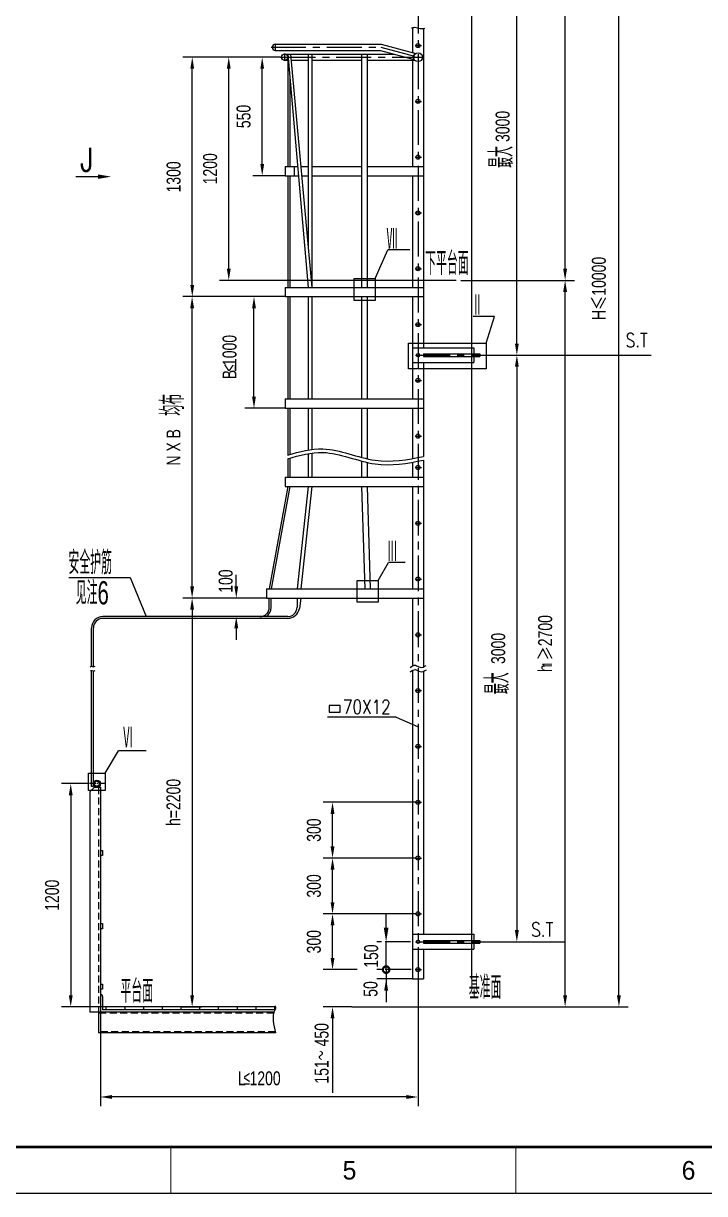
# Model space of a CAD drawing. Extents: x 148 to 221443, y -36682 to 6758.
# Drawn here: x 54481 to 57411, y -12115 to -7081 of the extents above; entities that cross this region are included whole.
import ezdxf
from ezdxf.enums import TextEntityAlignment as Align

# ---------------------------------------------------------------- set-up
doc = ezdxf.new("R2010")
doc.units = 0
doc.header["$LTSCALE"] = 10
doc.header["$MEASUREMENT"] = 0
doc.linetypes.add('CENTERX2', pattern=[4, 2.5, -0.5, 0.5, -0.5])
doc.linetypes.add('HIDDENX2', pattern=[0.75, 0.5, -0.25])
for name, color, linetype in [('2', 4, 'Continuous'), ('CENTER', 1, 'CENTERX2'), ('DIM', 4, 'Continuous'), ('HIDDEN', 7, 'HIDDENX2'), ('RED', 7, 'Continuous'), ('WHITE', 7, 'Continuous'), ('图框', 7, 'Continuous')]:
    doc.layers.add(name, color=color, linetype=linetype)
doc.layers.add('2（细实线）', color=3, linetype='Continuous', lineweight=20)
doc.layers.add('图框层', color=7, linetype='Continuous', lineweight=15)
doc.styles.add('HZ', font='ROMS.SHX', dxfattribs={"width": 0.75, "bigfont": 'GBCBIG.SHX'})
doc.styles.get("Standard").update_dxf_attribs({"font": 'wison_e.shx', "width": 0.75, "bigfont": 'wison_c.shx'})
doc.styles.add('XW', font='ROMANS.shx', dxfattribs={"width": 0.85})
doc.dimstyles.new('DIM1', dxfattribs={"dimscale": 20, "dimtxt": 3, "dimasz": 2.5, "dimexe": 2, "dimexo": 0, "dimgap": 1, "dimtad": 0, "dimdec": 0, "dimzin": 0, "dimdsep": 46, "dimtxsty": 'Standard', "dimcen": 2, "dimclrd": 3, "dimclre": 3, "dimclrt": 3, "dimadec": 0, "dimazin": 0, "dimtfac": 0.666667, "dimtdec": 0, "dimtofl": 0, "dimtmove": 2, "dimatfit": 1, "dimfxl": 2, "dimtvp": 1.333333, "dimtolj": 1, "dimtzin": 0, "dimarcsym": 0})

# ---------------------------------------------------------------- blocks, each defined once
blk = doc.blocks.new('*D216')
at = {"layer": 'Defpoints', "color": 0}
for p in [(56453, -8508.2), (56453, -11031.2), (56603.8, -11031.2)]:
    blk.add_point(p, dxfattribs=at)
at = {"layer": 'DIM', "color": 3, "lineweight": -2}
for p, q in [((56453, -8508.2), (56643.8, -8508.2)), ((56603.8, -8558.2), (56603.8, -10981.2)), ((56453, -11031.2), (56643.8, -11031.2))]:
    blk.add_line(p, q, dxfattribs=at)
at = {"layer": 'DIM', "color": 3}
for points in [[(56612.1, -8558.2), (56595.5, -8558.2), (56603.8, -8508.2)], [(56595.5, -10981.2), (56612.1, -10981.2), (56603.8, -11031.2)]]:
    blk.add_solid(points, dxfattribs=at)
at = {"layer": 'DIM', "color": 3, "insert": (56523.8, -9769.7), "char_height": 60, "attachment_point": 5, "rotation": 90}
blk.add_mtext('\\A1;3000', dxfattribs=at)
blk = doc.blocks.new('_DotSmall')
at = {"layer": 'WHITE', "color": 0, "const_width": 0.5}
blk.add_lwpolyline([(-0.0625, 0, 1), (0.0625, 0, 1)], format="xyb", close=True, dxfattribs=at)
blk = doc.blocks.new('*D217')
at = {"layer": 'Defpoints', "color": 0}
for p in [(56149.7, -11151.2), (55811, -11311.2), (55894.2, -11311.2)]:
    blk.add_point(p, dxfattribs=at)
at = {"layer": 'DIM', "color": 3, "lineweight": -2}
for p, q in [((55811, -11101.2), (55811, -11051.2)), ((56149.7, -11151.2), (55771, -11151.2)), ((55894.2, -11311.2), (55771, -11311.2)), ((55811, -11361.2), (55811, -11411.2))]:
    blk.add_line(p, q, dxfattribs=at)
at = {"layer": 'DIM', "color": 3}
for points in [[(55802.6, -11101.2), (55819.3, -11101.2), (55811, -11151.2)], [(55819.3, -11361.2), (55802.6, -11361.2), (55811, -11311.2)]]:
    blk.add_solid(points, dxfattribs=at)
at = {"layer": 'DIM', "color": 3, "insert": (55764.4, -11511.2), "char_height": 60, "attachment_point": 5, "rotation": 90}
blk.add_mtext('\\A1;151～ 450', dxfattribs=at)
blk = doc.blocks.new('*D218')
at = {"layer": 'Defpoints', "color": 0}
for p in [(55811, -10671.2), (56165.7, -10671.2), (56165.7, -10911.2)]:
    blk.add_point(p, dxfattribs=at)
at = {"layer": 'DIM', "color": 3, "lineweight": -2}
for p, q in [((56165.7, -10671.2), (55771, -10671.2)), ((55811, -10861.2), (55811, -10721.2)), ((56165.7, -10911.2), (55771, -10911.2))]:
    blk.add_line(p, q, dxfattribs=at)
at = {"layer": 'DIM', "color": 3}
for points in [[(55819.3, -10721.2), (55802.6, -10721.2), (55811, -10671.2)], [(55802.6, -10861.2), (55819.3, -10861.2), (55811, -10911.2)]]:
    blk.add_solid(points, dxfattribs=at)
at = {"layer": 'DIM', "color": 3, "insert": (55731, -10791.2), "char_height": 60, "attachment_point": 5, "rotation": 90}
blk.add_mtext('\\A1;300', dxfattribs=at)
blk = doc.blocks.new('*D219')
at = {"color": 3, "lineweight": -2}
for p, q in [((56165.7, -10911.2), (55771, -10911.2)), ((55811, -11101.2), (55811, -10961.2)), ((56149.7, -11151.2), (55771, -11151.2))]:
    blk.add_line(p, q, dxfattribs=at)
at = {"color": 3}
for points in [[(55819.3, -10961.2), (55802.6, -10961.2), (55811, -10911.2)], [(55802.6, -11101.2), (55819.3, -11101.2), (55811, -11151.2)]]:
    blk.add_solid(points, dxfattribs=at)
at = {"layer": 'Defpoints', "color": 0}
for p in [(55811, -10911.2), (56165.7, -10911.2), (56149.7, -11151.2)]:
    blk.add_point(p, dxfattribs=at)
at = {"color": 3, "insert": (55731, -11031.2), "char_height": 60, "attachment_point": 5, "rotation": 90}
blk.add_mtext('\\A1;300', dxfattribs=at)
blk = doc.blocks.new('*D220')
at = {"layer": 'Defpoints', "color": 0}
for p in [(55811, -10431.2), (56165.7, -10431.2), (56165.7, -10671.2)]:
    blk.add_point(p, dxfattribs=at)
at = {"layer": 'DIM', "color": 3, "lineweight": -2}
for p, q in [((56165.7, -10431.2), (55771, -10431.2)), ((55811, -10621.2), (55811, -10481.2)), ((56165.7, -10671.2), (55771, -10671.2))]:
    blk.add_line(p, q, dxfattribs=at)
at = {"layer": 'DIM', "color": 3}
for points in [[(55819.3, -10481.2), (55802.6, -10481.2), (55811, -10431.2)], [(55802.6, -10621.2), (55819.3, -10621.2), (55811, -10671.2)]]:
    blk.add_solid(points, dxfattribs=at)
at = {"layer": 'DIM', "color": 3, "insert": (55731, -10551.2), "char_height": 60, "attachment_point": 5, "rotation": 90}
blk.add_mtext('\\A1;300', dxfattribs=at)
blk = doc.blocks.new('*D225')
at = {"layer": 'Defpoints', "color": 0}
for p in [(55508.5, -7226.5), (55587.2, -7226.5), (55606.8, -7736.5)]:
    blk.add_point(p, dxfattribs=at)
at = {"layer": 'DIM', "color": 3, "lineweight": -2}
for p, q in [((55587.2, -7226.5), (55468.5, -7226.5)), ((55508.5, -7686.5), (55508.5, -7276.5)), ((55606.8, -7736.5), (55468.5, -7736.5))]:
    blk.add_line(p, q, dxfattribs=at)
at = {"layer": 'DIM', "color": 3}
for points in [[(55516.8, -7276.5), (55500.2, -7276.5), (55508.5, -7226.5)], [(55500.2, -7686.5), (55516.8, -7686.5), (55508.5, -7736.5)]]:
    blk.add_solid(points, dxfattribs=at)
at = {"layer": 'DIM', "color": 3, "insert": (55428.5, -7481.5), "char_height": 60, "attachment_point": 5, "rotation": 90}
blk.add_mtext('\\A1;550', dxfattribs=at)
blk = doc.blocks.new('*D226')
at = {"layer": 'Defpoints', "color": 0}
for p in [(55364.6, -7226.5), (55587.2, -7226.5), (56343.4, -8186.5)]:
    blk.add_point(p, dxfattribs=at)
at = {"layer": 'DIM', "color": 3, "lineweight": -2}
for p, q in [((55587.2, -7226.5), (55324.6, -7226.5)), ((55364.6, -8136.5), (55364.6, -7276.5)), ((56343.4, -8186.5), (55324.6, -8186.5))]:
    blk.add_line(p, q, dxfattribs=at)
at = {"layer": 'DIM', "color": 3}
for points in [[(55372.9, -7276.5), (55356.3, -7276.5), (55364.6, -7226.5)], [(55356.3, -8136.5), (55372.9, -8136.5), (55364.6, -8186.5)]]:
    blk.add_solid(points, dxfattribs=at)
at = {"layer": 'DIM', "color": 3, "insert": (55284.6, -7706.5), "char_height": 60, "attachment_point": 5, "rotation": 90}
blk.add_mtext('\\A1;1200', dxfattribs=at)
blk = doc.blocks.new('*D227')
at = {"layer": 'Defpoints', "color": 0}
for p in [(55207.6, -7226.5), (55587.2, -7226.5), (55606.8, -8256.5)]:
    blk.add_point(p, dxfattribs=at)
at = {"layer": 'DIM', "color": 3, "lineweight": -2}
for p, q in [((55587.2, -7226.5), (55167.6, -7226.5)), ((55207.6, -8206.5), (55207.6, -7276.5)), ((55606.8, -8256.5), (55167.6, -8256.5))]:
    blk.add_line(p, q, dxfattribs=at)
at = {"layer": 'DIM', "color": 3}
for points in [[(55216, -7276.5), (55199.3, -7276.5), (55207.6, -7226.5)], [(55199.3, -8206.5), (55216, -8206.5), (55207.6, -8256.5)]]:
    blk.add_solid(points, dxfattribs=at)
at = {"layer": 'DIM', "color": 3, "insert": (55127.6, -7741.5), "char_height": 60, "attachment_point": 5, "rotation": 90}
blk.add_mtext('\\A1;1300', dxfattribs=at)
blk = doc.blocks.new('*D228')
at = {"layer": 'Defpoints', "color": 0}
for p in [(56604.2, -5545.6), (57042.7, -5545.6), (56578.5, -11311.2)]:
    blk.add_point(p, dxfattribs=at)
at = {"layer": 'DIM', "color": 3, "lineweight": -2}
for p, q in [((56604.2, -5545.6), (57082.7, -5545.6)), ((57042.7, -11261.2), (57042.7, -5595.6)), ((56578.5, -11311.2), (57082.7, -11311.2))]:
    blk.add_line(p, q, dxfattribs=at)
at = {"layer": 'DIM', "color": 3}
for points in [[(57051, -5595.6), (57034.3, -5595.6), (57042.7, -5545.6)], [(57034.3, -11261.2), (57051, -11261.2), (57042.7, -11311.2)]]:
    blk.add_solid(points, dxfattribs=at)
at = {"layer": 'DIM', "color": 3, "insert": (56957.3, -8221.2), "char_height": 60, "attachment_point": 5, "rotation": 90}
blk.add_mtext('\\A1;H{\\fSimSun|b0|i0|c134|p54;≤}10000', dxfattribs=at)
blk = doc.blocks.new('*D229')
at = {"layer": 'Defpoints', "color": 0}
for p in [(56453, -6539.6), (56603.8, -6539.6), (56453, -8508.2)]:
    blk.add_point(p, dxfattribs=at)
at = {"layer": 'DIM', "color": 3, "lineweight": -2}
for p, q in [((56453, -6539.6), (56643.8, -6539.6)), ((56603.8, -8458.2), (56603.8, -6589.6)), ((56453, -8508.2), (56643.8, -8508.2))]:
    blk.add_line(p, q, dxfattribs=at)
at = {"layer": 'DIM', "color": 3}
for points in [[(56612.1, -6589.6), (56595.5, -6589.6), (56603.8, -6539.6)], [(56595.5, -8458.2), (56612.1, -8458.2), (56603.8, -8508.2)]]:
    blk.add_solid(points, dxfattribs=at)
at = {"layer": 'DIM', "color": 3, "insert": (56542.9, -7524.3), "char_height": 60, "attachment_point": 5, "rotation": 90}
blk.add_mtext('\\A1;3000', dxfattribs=at)
blk = doc.blocks.new('*D234')
at = {"layer": 'Defpoints', "color": 0}
for p in [(56674.9, -5545.6), (56811.4, -5545.6), (56674.9, -8186.5)]:
    blk.add_point(p, dxfattribs=at)
at = {"layer": 'DIM', "color": 3, "linetype": 'Continuous', "lineweight": -2}
for p, q in [((56674.9, -5545.6), (56851.4, -5545.6)), ((56811.4, -8136.5), (56811.4, -5595.6)), ((56674.9, -8186.5), (56851.4, -8186.5))]:
    blk.add_line(p, q, dxfattribs=at)
at = {"layer": 'DIM', "color": 3}
for points in [[(56819.7, -5595.6), (56803, -5595.6), (56811.4, -5545.6)], [(56803, -8136.5), (56819.7, -8136.5), (56811.4, -8186.5)]]:
    blk.add_solid(points, dxfattribs=at)
at = {"layer": 'DIM', "color": 3, "insert": (56726.5, -6866.1), "char_height": 60, "attachment_point": 5, "rotation": 90}
blk.add_mtext('\\A1;H {\\fSimSun|b0|i0|c134|p54;≥}2200', dxfattribs=at)
blk = doc.blocks.new('*D235')
at = {"layer": 'Defpoints', "color": 0}
for p in [(56178.8, -11134.8), (54812.7, -11324.7), (54812.7, -11699)]:
    blk.add_point(p, dxfattribs=at)
at = {"layer": 'DIM', "color": 3, "lineweight": -2}
for p, q in [((56178.8, -11134.8), (56178.8, -11739)), ((54812.7, -11324.7), (54812.7, -11739)), ((56128.8, -11699), (54862.7, -11699))]:
    blk.add_line(p, q, dxfattribs=at)
at = {"layer": 'DIM', "color": 3}
for points in [[(54862.7, -11690.6), (54862.7, -11707.3), (54812.7, -11699)], [(56128.8, -11707.3), (56128.8, -11690.6), (56178.8, -11699)]]:
    blk.add_solid(points, dxfattribs=at)
at = {"layer": 'DIM', "color": 3, "insert": (55495.8, -11619), "char_height": 60, "attachment_point": 5}
blk.add_mtext('\\A1;L 1200', dxfattribs=at)
blk = doc.blocks.new('*D236')
at = {"layer": 'Defpoints', "color": 0}
for p in [(54764.1, -10351.2), (54684.9, -11311.2), (54835.8, -11311.2)]:
    blk.add_point(p, dxfattribs=at)
at = {"layer": 'DIM', "color": 3, "lineweight": -2}
for p, q in [((54764.1, -10351.2), (54644.9, -10351.2)), ((54684.9, -10401.2), (54684.9, -11261.2)), ((54835.8, -11311.2), (54644.9, -11311.2))]:
    blk.add_line(p, q, dxfattribs=at)
at = {"layer": 'DIM', "color": 3}
for points in [[(54693.2, -10401.2), (54676.5, -10401.2), (54684.9, -10351.2)], [(54676.5, -11261.2), (54693.2, -11261.2), (54684.9, -11311.2)]]:
    blk.add_solid(points, dxfattribs=at)
at = {"layer": 'DIM', "color": 3, "insert": (54604.9, -10831.2), "char_height": 60, "attachment_point": 5, "rotation": 90}
blk.add_mtext('\\A1;1200', dxfattribs=at)
blk = doc.blocks.new('*D237')
at = {"layer": 'Defpoints', "color": 0}
for p in [(55526.8, -9552.7), (55159, -11311.2), (55207, -11311.2)]:
    blk.add_point(p, dxfattribs=at)
at = {"layer": 'WHITE', "color": 3, "linetype": 'Continuous', "lineweight": -2}
for p, q in [((55526.8, -9552.7), (55167, -9552.7)), ((55207, -9602.7), (55207, -11261.2)), ((55159, -11311.2), (55247, -11311.2))]:
    blk.add_line(p, q, dxfattribs=at)
at = {"layer": 'WHITE', "color": 3}
for points in [[(55215.4, -9602.7), (55198.7, -9602.7), (55207, -9552.7)], [(55198.7, -11261.2), (55215.4, -11261.2), (55207, -11311.2)]]:
    blk.add_solid(points, dxfattribs=at)
at = {"layer": 'WHITE', "color": 3, "insert": (55127, -10432), "char_height": 60, "attachment_point": 5, "rotation": 90}
blk.add_mtext('\\A1;h=2200', dxfattribs=at)
blk = doc.blocks.new('*D238')
at = {"layer": 'Defpoints', "color": 0}
for p in [(55473.1, -8256.5), (55606.8, -8256.5), (55606.8, -8736.5)]:
    blk.add_point(p, dxfattribs=at)
at = {"layer": 'WHITE', "color": 3, "linetype": 'Continuous', "lineweight": -2}
for p, q in [((55606.8, -8256.5), (55433.1, -8256.5)), ((55473.1, -8686.5), (55473.1, -8306.5)), ((55606.8, -8736.5), (55433.1, -8736.5))]:
    blk.add_line(p, q, dxfattribs=at)
at = {"layer": 'WHITE', "color": 3}
for points in [[(55481.4, -8306.5), (55464.8, -8306.5), (55473.1, -8256.5)], [(55464.8, -8686.5), (55481.4, -8686.5), (55473.1, -8736.5)]]:
    blk.add_solid(points, dxfattribs=at)
at = {"layer": 'WHITE', "color": 3, "insert": (55368.1, -8516.5), "char_height": 60, "attachment_point": 5, "rotation": 90}
blk.add_mtext('\\A1;B 1000', dxfattribs=at)
blk = doc.blocks.new('*D239')
at = {"layer": 'Defpoints', "color": 0}
for p in [(55207, -8256.5), (55606.8, -8256.5), (55526.8, -9552.7)]:
    blk.add_point(p, dxfattribs=at)
at = {"layer": 'WHITE', "color": 3, "linetype": 'Continuous', "lineweight": -2}
for p, q in [((55606.8, -8256.5), (55167, -8256.5)), ((55207, -9502.7), (55207, -8306.5)), ((55526.8, -9552.7), (55167, -9552.7))]:
    blk.add_line(p, q, dxfattribs=at)
at = {"layer": 'WHITE', "color": 3}
for points in [[(55215.4, -8306.5), (55198.7, -8306.5), (55207, -8256.5)], [(55198.7, -9502.7), (55215.4, -9502.7), (55207, -9552.7)]]:
    blk.add_solid(points, dxfattribs=at)
at = {"layer": 'WHITE', "color": 3, "insert": (55127, -8904.6), "char_height": 60, "attachment_point": 5, "rotation": 90}
blk.add_mtext('\\A1;N X B', dxfattribs=at)
blk = doc.blocks.new('*D242')
at = {"color": 3, "lineweight": -2}
for p, q in [((56397.8, -8186.5), (56851.4, -8186.5)), ((56811.4, -11261.2), (56811.4, -8236.5)), ((56604.2, -11311.2), (56851.4, -11311.2))]:
    blk.add_line(p, q, dxfattribs=at)
at = {"color": 3}
for points in [[(56819.7, -8236.5), (56803, -8236.5), (56811.4, -8186.5)], [(56803, -11261.2), (56819.7, -11261.2), (56811.4, -11311.2)]]:
    blk.add_solid(points, dxfattribs=at)
at = {"layer": 'Defpoints', "color": 0}
for p in [(56397.8, -8186.5), (56811.4, -8186.5), (56604.2, -11311.2)]:
    blk.add_point(p, dxfattribs=at)
at = {"color": 3, "insert": (56726.5, -9748.9), "char_height": 60, "attachment_point": 5, "rotation": 90}
blk.add_mtext('\\A1;h {\\fSimSun|b0|i0|c134|p54;≥}2700', dxfattribs=at)
blk = doc.blocks.new('*D244')
at = {"layer": 'Defpoints', "color": 0}
for p in [(55526.8, -9552.7), (55396.9, -9632.7), (55437.5, -9632.7)]:
    blk.add_point(p, dxfattribs=at)
at = {"layer": 'WHITE', "color": 3, "linetype": 'Continuous', "lineweight": -2}
for p, q in [((55396.9, -9502.7), (55396.9, -9452.7)), ((55526.8, -9552.7), (55356.9, -9552.7)), ((55437.5, -9632.7), (55356.9, -9632.7)), ((55396.9, -9682.7), (55396.9, -9732.7))]:
    blk.add_line(p, q, dxfattribs=at)
at = {"layer": 'WHITE', "color": 3}
for points in [[(55388.6, -9502.7), (55405.2, -9502.7), (55396.9, -9552.7)], [(55405.2, -9682.7), (55388.6, -9682.7), (55396.9, -9632.7)]]:
    blk.add_solid(points, dxfattribs=at)
at = {"layer": 'WHITE', "color": 3, "insert": (55351.6, -9480.1), "char_height": 60, "attachment_point": 5, "rotation": 90}
blk.add_mtext('\\A1;100', dxfattribs=at)
blk = doc.blocks.new('1.5a2')
at = {"layer": '图框层', "ltscale": 10}
for p, q in [((16981.88, 9726.58), (16125.88, 9726.58)), ((16397.88, 9726.58), (16397.88, 9716.58)), ((16472.13, 9726.58), (16472.13, 9716.58)), ((16991.88, 9716.58), (16100.88, 9716.58))]:
    blk.add_line(p, q, dxfattribs=at)
at = {"style": 'HZ'}
for s, p in [('5', (16436.33, 9721.58)), ('6', (16509.25, 9721.58))]:
    blk.add_text(s, height=4, dxfattribs=at).set_placement(p, align=Align.MIDDLE)

msp = doc.modelspace()

# ---------------------------------------------------------------- linework, layer by layer
at = {"color": 3}
for p, q in [((56408.5707, -4333.964), (56408.5707, -11191.188)), ((54802.2367, -7740.445), (54706.2362, -7740.445)), ((55993.8287, -8179.1441), (56048.3322, -8055.2851)), ((56143.5951, -8055.2851), (56048.3322, -8055.2851)), ((56363.3759, -8186.5465), (56674.9121, -8186.5465)), ((56507.2656, -8342.31), (56415.6556, -8342.31)), ((56471.1207, -8456.304), (56507.2656, -8342.31)), ((56635.7991, -8508.1648), (57182.0258, -8508.1648)), ((56006.996, -9476.872), (56051.8173, -9400.0868)), ((56122.6788, -9400.0868), (56051.8173, -9400.0868)), ((54676.7542, -9464.7372), (54940.7921, -9464.7372)), ((54940.7921, -9464.7372), (55009.8866, -9632.7166)), ((55844.2687, -10015.4137), (55796.5378, -10015.4137)), ((55796.5378, -10015.4137), (55796.5378, -10043.7378)), ((55844.2687, -10043.7378), (55844.2687, -10015.4137)), ((56085.2654, -10065.1977), (55789.1748, -10065.1977)), ((55796.5378, -10043.7378), (55844.2687, -10043.7378)), ((56085.2654, -10065.1977), (56176.3433, -10105.8619)), ((54833.6535, -10305.5374), (54889.6801, -10209.5559)), ((55008.7588, -10209.5559), (54889.6801, -10209.5559)), ((56041.5116, -10971.188), (56041.5116, -10911.188)), ((56145.6935, -11031.188), (56001.5116, -11031.188)), ((56635.7991, -11031.188), (56813.2335, -11031.188)), ((56145.6935, -11151.188), (56001.5116, -11151.188)), ((56145.6935, -11151.188), (56001.5116, -11151.188)), ((56154.8209, -11191.188), (56001.5116, -11191.188)), ((56041.5116, -11241.188), (56041.5116, -11291.188)), ((55894.1759, -11311.188), (56604.1937, -11311.188))]:
    msp.add_line(p, q, dxfattribs=at)
at = {"const_width": 12}
msp.add_lwpolyline([(66794.7995, -11914.5096), (66794.7995, -3914.5096), (49674.7995, -3914.5096), (49674.7995, -11914.5096), (66794.7995, -11914.5096)], dxfattribs=at)
at = {"color": 3}
for points in [[(55903.4713, -8179.1441), (55993.8287, -8179.1441), (55993.8287, -8272.3686), (55903.4713, -8272.3686)], [(56137.7203, -8456.304), (56471.1207, -8456.304), (56471.1207, -8567.381), (56137.7203, -8567.381)], [(55916.6386, -9476.872), (56006.996, -9476.872), (56006.996, -9570.0965), (55916.6386, -9570.0965)], [(54761.3676, -10305.5374), (54833.6535, -10305.5374), (54833.6535, -10380.117), (54761.3676, -10380.117)]]:
    msp.add_lwpolyline(points, close=True, dxfattribs=at)
for points, knots in [([(56150.0209, -7100.7385), (56155.0501, -7099.1885), (56167.5981, -7095.8677), (56186.5301, -7105.0343), (56200.886, -7102.8524), (56207.6209, -7101.4375)], [33.121208986, 33.121208986, 33.121208986, 33.121208986, 225.090956529, 512.442106778, 765.170833391, 765.170833391, 765.170833391, 765.170833391]), ([(55618.8209, -8938.1041), (55669.1089, -8922.6048), (55794.581, -8889.3989), (55986.4882, -8982.3177), (56132.784, -8958.3987), (56202.8209, -8943.3868)], [33.121208986, 33.121208986, 33.121208986, 33.121208986, 225.090956529, 512.442106778, 775.223841964, 775.223841964, 775.223841964, 775.223841964]), ([(55618.8209, -8953.8377), (55669.1089, -8938.3383), (55794.581, -8905.1325), (55986.4882, -8998.0513), (56132.784, -8974.1323), (56202.8209, -8959.1203)], [33.121208986, 33.121208986, 33.121208986, 33.121208986, 225.090956529, 512.442106778, 775.223841964, 775.223841964, 775.223841964, 775.223841964])]:
    msp.add_open_spline(points, degree=3, knots=knots, dxfattribs=at)
for points in [[(54768.7051, -9848.3792), (54775.6575, -9845.7223), (54781.5364, -9848.3281), (54789.6645, -9845.8756)], [(54769.3248, -9867.0674), (54776.2772, -9864.4105), (54782.156, -9867.0163), (54790.2842, -9864.5637)], [(56144.2167, -9851.0268), (56167.3913, -9842.1704), (56186.9874, -9850.8564), (56214.0813, -9842.6813)], [(56144.8363, -9869.7149), (56168.0109, -9860.8586), (56187.6071, -9869.5446), (56214.701, -9861.3695)], [(55564.3936, -11306.8331), (55565.2673, -11318.6651), (55563.5278, -11322.6385), (55565.3916, -11423.688)]]:
    msp.add_spline(points, degree=3, dxfattribs=at)
msp.add_solid([(54802.2367, -7730.845), (54859.8367, -7740.445), (54802.2367, -7750.045)], dxfattribs=at)
at = {"layer": 'CENTER', "ltscale": 6}
for p, q in [((56178.8209, -4333.964), (56178.8209, -11191.188)), ((55546.5995, -7183.7465), (56020.8533, -7183.7465)), ((56019.0892, -7183.7465), (56178.8209, -7226.5465)), ((55587.2491, -7226.5465), (56199.8026, -7226.5465)), ((56167.1389, -8508.1648), (56452.9537, -8508.1648)), ((56178.8209, -8889.9991), (56178.8209, -9736.5465)), ((56167.1389, -11031.188), (56452.9537, -11031.188))]:
    msp.add_line(p, q, dxfattribs=at)
at = {"layer": 'CENTER', "ltscale": 0.5}
for p, q in [((56165.6935, -7176.5465), (56193.8452, -7176.5465)), ((56165.6935, -7416.5465), (56193.8452, -7416.5465)), ((56165.6935, -7656.5465), (56193.8452, -7656.5465)), ((56165.6935, -7896.5465), (56193.8452, -7896.5465)), ((56165.6935, -8136.5465), (56193.8452, -8136.5465)), ((56165.6935, -8376.5465), (56193.8452, -8376.5465)), ((56165.6935, -8616.5465), (56193.8452, -8616.5465)), ((56165.6935, -8856.5465), (56193.8452, -8856.5465)), ((56165.6935, -8991.188), (56193.8452, -8991.188)), ((56165.6935, -9231.188), (56193.8452, -9231.188)), ((56165.6935, -9471.188), (56193.8452, -9471.188)), ((56165.6935, -9711.188), (56193.8452, -9711.188)), ((56165.6935, -9951.188), (56193.8452, -9951.188)), ((56165.6935, -10191.188), (56193.8452, -10191.188)), ((56165.6935, -10431.188), (56193.8452, -10431.188)), ((56165.6935, -10671.188), (56193.8452, -10671.188)), ((56165.6935, -10911.188), (56193.8452, -10911.188)), ((56165.6935, -11151.188), (56193.8452, -11151.188))]:
    msp.add_line(p, q, dxfattribs=at)
at = {"layer": 'DIM', "color": 1, "linetype": 'Continuous'}
msp.add_line((55564.7714, -7170.3465), (55564.7714, -7197.1465), dxfattribs=at)
at = {"layer": 'DIM'}
for p, q in [((55605.4209, -7242.8948), (55605.4209, -7210.8361)), ((56618.1744, -11031.188), (56813.2335, -11031.188)), ((55810.9688, -11411.188), (55810.9688, -11681.5036))]:
    msp.add_line(p, q, dxfattribs=at)
at = {"layer": 'DIM', "linetype": 'CENTERX2'}
msp.add_line((54832.6902, -10351.188), (54762.3309, -10351.188), dxfattribs=at)
at = {"layer": 'HIDDEN', "color": 7, "linetype": 'HIDDENX2', "ltscale": 6}
msp.add_line((54803.7316, -10366.263), (54803.7316, -11333.688), dxfattribs=at)
at = {"layer": 'HIDDEN', "color": 2, "linetype": 'HIDDENX2', "ltscale": 6}
for p, q in [((55557.8921, -11338.188), (54803.7316, -11338.188)), ((55564.3142, -11419.188), (54803.7316, -11419.188))]:
    msp.add_line(p, q, dxfattribs=at)
at = {"layer": 'RED'}
for p, q in [((56154.8209, -7099.3665), (56154.8209, -7189.9465)), ((56202.8209, -7102.3589), (56202.8209, -8476.1648)), ((55564.7714, -7170.3465), (56020.8533, -7170.3465)), ((55564.7714, -7197.1465), (56017.325, -7197.1465)), ((56017.325, -7197.1465), (56162.0707, -7235.931)), ((56020.8533, -7170.3465), (56169.007, -7210.0442)), ((56154.8209, -7189.9465), (56154.8209, -7206.243)), ((55605.4209, -7213.1465), (56077.0378, -7213.1465)), ((55605.4209, -7239.9465), (55618.8209, -7239.9465)), ((55618.8209, -7213.1465), (55618.8209, -7696.5465)), ((55618.8209, -7213.1465), (55706.0209, -8216.5465)), ((55630.8209, -7213.1465), (55722.0209, -8216.5465)), ((55633.2568, -7239.9465), (55706.0209, -7239.9465)), ((55706.0209, -7213.1465), (55706.0209, -8040.5114)), ((55722.0209, -7213.1465), (55722.0209, -8216.5465)), ((55722.0209, -7239.9465), (55935.6209, -7239.9465)), ((55935.6209, -7213.1465), (55935.6209, -8216.5465)), ((55959.6209, -7213.1465), (55959.6209, -8216.5465)), ((55959.6209, -7239.9465), (56165.0703, -7239.9465)), ((56154.8209, -7239.9465), (56154.8209, -7696.5465)), ((55626.8209, -7305.2016), (55626.8209, -7696.5465)), ((55606.8209, -7696.5465), (55660.8306, -7696.5465)), ((55606.8209, -7696.5465), (55606.8209, -7736.5465)), ((55645.2126, -7696.5465), (55645.2126, -7736.5465)), ((55674.7576, -7696.5465), (55706.0209, -7696.5465)), ((55722.0209, -7696.5465), (55935.6209, -7696.5465)), ((55959.6209, -7696.5465), (56202.8209, -7696.5465)), ((55606.8209, -7736.5465), (55664.3068, -7736.5465)), ((55618.8209, -7736.5465), (55618.8209, -8216.5465)), ((55626.8209, -7736.5465), (55626.8209, -8216.5465)), ((55678.3933, -7736.5465), (55706.0209, -7736.5465)), ((55722.0209, -7736.5465), (55935.6209, -7736.5465)), ((55959.6209, -7736.5465), (56202.8209, -7736.5465)), ((56154.8209, -7736.5465), (56154.8209, -8216.5465)), ((55606.8209, -8216.5465), (56202.8209, -8216.5465)), ((55606.8209, -8216.5465), (55606.8209, -8256.5465)), ((55606.8209, -8256.5465), (56202.8209, -8256.5465)), ((55618.8209, -8256.5465), (55618.8209, -8696.5465)), ((55626.8209, -8256.5465), (55626.8209, -8696.5465)), ((55706.0209, -8256.5465), (55706.0209, -8696.5465)), ((55722.0209, -8256.5465), (55722.0209, -8696.5465)), ((55935.6209, -8256.5465), (55935.6209, -8696.5465)), ((55959.6209, -8256.5465), (55959.6209, -8696.5465)), ((56154.8209, -8256.5465), (56154.8209, -8696.5465)), ((56154.8209, -8476.1648), (56418.8209, -8476.1648)), ((56202.8209, -8502.1648), (56444.1243, -8502.1648)), ((56202.8209, -8502.1648), (56202.8209, -8514.1648)), ((56418.8209, -8476.1648), (56418.8209, -8502.1648)), ((56444.1243, -8502.1648), (56444.1243, -8514.1648)), ((56154.8209, -8540.1648), (56418.8209, -8540.1648)), ((56202.8209, -8514.1648), (56444.1243, -8514.1648)), ((56202.8209, -8540.1648), (56202.8209, -8943.3868)), ((56418.8209, -8514.1648), (56418.8209, -8540.1648)), ((55606.8209, -8696.5465), (56202.8209, -8696.5465)), ((55606.8209, -8696.5465), (55606.8209, -8736.5465)), ((55606.8209, -8736.5465), (56202.8209, -8736.5465)), ((55618.8209, -8736.5465), (55618.8209, -8938.1041)), ((55626.8209, -8736.5465), (55626.8209, -8935.6588)), ((55706.0209, -8736.5465), (55706.0209, -8915.8828)), ((55722.0209, -8736.5465), (55722.0209, -8913.4524)), ((55935.6209, -8736.5465), (55935.6209, -8947.7397)), ((55959.6209, -8736.5465), (55959.6209, -8953.6646)), ((56154.8209, -8736.5465), (56154.8209, -8952.91)), ((55618.8209, -8953.8377), (55618.8209, -9032.7166)), ((55626.8209, -8951.3923), (55626.8209, -9032.7166)), ((55706.0209, -8931.6163), (55706.0209, -9032.7166)), ((55722.0209, -8929.186), (55722.0209, -9032.7166)), ((56202.8209, -8959.1203), (56202.8209, -9848.5561)), ((55935.6209, -8963.4733), (55935.6209, -9032.7166)), ((55959.6209, -8969.3982), (55959.6209, -9032.7166)), ((56154.8209, -8968.6436), (56154.8209, -9032.7166)), ((55606.8209, -9032.7166), (56202.8209, -9032.7166)), ((55606.8209, -9032.7166), (55606.8209, -9072.7166)), ((55618.8209, -9072.7166), (55538.8209, -9512.7166)), ((55626.8209, -9072.7166), (55546.8209, -9512.7166)), ((55606.8209, -9072.7166), (56202.8209, -9072.7166)), ((55706.0209, -9072.7166), (55658.2177, -9512.7166)), ((55722.0209, -9072.7166), (55674.2177, -9512.7166)), ((55935.6209, -9072.7166), (55949.3013, -9512.7166)), ((55959.6209, -9072.7166), (55972.9366, -9512.7166)), ((56154.8209, -9072.7166), (56154.8209, -9512.7166)), ((55526.8209, -9512.7166), (56202.8209, -9512.7166)), ((55526.8209, -9512.7166), (55526.8209, -9552.7166)), ((55526.8209, -9552.7166), (56202.8209, -9552.7166)), ((55538.8209, -9592.7166), (55538.8209, -9552.7166)), ((55546.8209, -9592.7166), (55546.8209, -9552.7166)), ((55658.2177, -9552.7166), (55658.2177, -9592.7166)), ((55674.2177, -9552.7166), (55668.1969, -9598.1542)), ((56154.8209, -9552.7166), (56154.8209, -9844.6995)), ((55618.2177, -9632.7166), (54822.4355, -9632.7166)), ((55618.2177, -9640.7166), (54822.4355, -9640.7166)), ((54774.4355, -9845.6845), (54774.4355, -9680.7166)), ((54782.4355, -9848.4699), (54782.4355, -9680.7166)), ((54774.4355, -10363.188), (54774.4355, -9864.4713)), ((56154.8209, -9863.6944), (56154.8209, -11191.188)), ((54782.4355, -10363.188), (54782.4355, -9867.078)), ((56202.8209, -9867.5081), (56202.8209, -10999.188)), ((54787.4288, -10366.263), (54767.7316, -10385.9602)), ((54782.4355, -10363.188), (54774.4355, -10363.188)), ((54787.4288, -10366.263), (54812.7316, -10366.263)), ((54812.7316, -10366.263), (54812.7316, -11333.688)), ((54767.7316, -10385.9602), (54767.7316, -11333.688)), ((56154.8209, -10999.188), (56418.8209, -10999.188)), ((56418.8209, -10999.188), (56418.8209, -11025.188)), ((56154.8209, -11063.188), (56418.8209, -11063.188)), ((56202.8209, -11025.188), (56444.1243, -11025.188)), ((56202.8209, -11025.188), (56202.8209, -11037.188)), ((56202.8209, -11037.188), (56444.1243, -11037.188)), ((56202.8209, -11063.188), (56202.8209, -11191.188)), ((56418.8209, -11037.188), (56418.8209, -11063.188)), ((56444.1243, -11025.188), (56444.1243, -11037.188)), ((56154.8209, -11191.188), (56202.8209, -11191.188)), ((54821.7316, -11266.188), (54821.7316, -11324.688)), ((55562.5599, -11324.688), (54821.7316, -11324.688)), ((54835.7923, -11311.188), (54835.7923, -11324.688)), ((55565.3646, -11311.188), (54835.7923, -11311.188)), ((54917.3225, -11311.188), (54917.3225, -11324.688)), ((54997.4195, -11311.188), (54997.4195, -11324.688)), ((55077.5166, -11311.188), (55077.5166, -11324.688)), ((55159.0467, -11311.188), (55159.0467, -11324.688)), ((55239.1438, -11311.188), (55239.1438, -11324.688)), ((55319.2409, -11311.188), (55319.2409, -11324.688)), ((55400.771, -11311.188), (55400.771, -11324.688)), ((55480.8681, -11311.188), (55480.8681, -11324.688)), ((55560.9651, -11311.188), (55560.9651, -11324.688)), ((55559.1425, -11333.688), (54767.7316, -11333.688)), ((54803.7316, -11333.688), (54803.7316, -11423.688)), ((55565.3916, -11423.688), (54803.7316, -11423.688))]:
    msp.add_line(p, q, dxfattribs=at)
for points in [[(54812.7316, -10638.438), (54821.7316, -10638.438), (54821.7316, -10660.938), (54812.7316, -10660.938)], [(54812.7316, -10953.438), (54821.7316, -10953.438), (54821.7316, -10975.938), (54812.7316, -10975.938)], [(54812.7316, -11213.3774), (54821.7316, -11213.3774), (54821.7316, -11235.8774), (54812.7316, -11235.8774)]]:
    msp.add_lwpolyline(points, dxfattribs=at)
for centre, radius in [((56178.8209, -7176.5465), 8.8), ((55605.4209, -7226.5465), 13.4), ((56178.8209, -7226.5465), 19.2), ((56178.8209, -7416.5465), 8.8), ((56178.8209, -7656.5465), 8.8), ((56178.8209, -7896.5465), 8.8), ((56178.8209, -8136.5465), 8.8), ((56178.8209, -8376.5465), 8.8), ((56178.8209, -8508.1648), 7.2), ((56178.8209, -8616.5465), 8.8), ((56178.8209, -8856.5465), 8.8), ((56178.8209, -8991.188), 8.8), ((56178.8209, -9231.188), 8.8), ((56178.8209, -9471.188), 8.8), ((56178.8209, -9711.188), 8.8), ((56178.8209, -9951.188), 8.8), ((56178.8209, -10191.188), 8.8), ((54797.5105, -10351.188), 15.075), ((54797.5105, -10351.188), 10.575), ((56178.8209, -10431.188), 8.8), ((56178.8209, -10671.188), 8.8), ((56178.8209, -10911.188), 8.8), ((56178.8209, -11031.188), 7.2), ((56178.8209, -11151.188), 8.8)]:
    msp.add_circle(centre, radius, dxfattribs=at)
for centre, radius, start, end in [((55564.7714, -7183.7465), 13.4, 90, 270), ((55498.8209, -9592.7166), 40, 270, 0), ((55498.8209, -9592.7166), 48, 303.5573098, 0), ((55618.2177, -9592.7166), 40, 270, 0), ((55616.1004, -9587.6049), 53.1538, 272.2828998, 348.5526533), ((54822.4355, -9680.7166), 48, 90, 180), ((54822.4355, -9680.7166), 40, 90, 180), ((54812.7316, -11266.188), 9, 0, 90)]:
    msp.add_arc(centre, radius, start, end, dxfattribs=at)
at = {"layer": '图框'}
msp.add_lwpolyline([(49174.7995, -3714.5096), (66994.7995, -3714.5096), (66994.7995, -12114.5096), (49174.7995, -12114.5096)], close=True, dxfattribs=at)

# ---------------------------------------------------------------- block references
at = {"color": 3, "xscale": 60, "yscale": 60, "zscale": 60, "rotation": 270}
msp.add_blockref('_DotSmall', (56041.5116, -11151.188), dxfattribs=at)

# ---------------------------------------------------------------- texts
at = {"color": 3}
for s, height, style, width, p in [('J', 100, 'XW', 0.85, (54725.4363, -7717.1041)), ('Ⅶ', 100, 'HZ', 0.65, (56043.6082, -8059.3424)), ('Ⅱ', 100, 'HZ', 0.65, (56410.5552, -8344.1723)), ('S.T', 60, 'XW', 0.8, (57072.0644, -8473.649)), ('Ⅲ', 100, 'HZ', 0.65, (56044.5737, -9403.6587)), ('安全护筋', 100, 'HZ', 0.65, (54675.1411, -9450.4525)), ('见注6', 100, 'HZ', 0.65, (54706.5403, -9580.2919)), ('70X12', 60, 'XW', 0.8, (55855.4849, -10050.4611)), ('Ⅵ', 100, 'HZ', 0.65, (54907.6859, -10203.9377)), ('S.T', 60, 'XW', 0.8, (56665.5555, -11008.1211))]:
    msp.add_text(s, height=height, dxfattribs=dict(at, style=style, width=width)).set_placement(p)
at = {"color": 3, "linetype": 'Continuous', "style": 'XW', "width": 0.8}
msp.add_text('1', height=40, rotation=90, dxfattribs=at).set_placement((56733.8286, -9824.9731), align=Align.MIDDLE_RIGHT)
at = {"color": 3, "insert": (55974.7595, -11234.4819), "char_height": 60, "attachment_point": 5, "rotation": 90}
msp.add_mtext('\\A1;50', dxfattribs=at)
at = {"layer": '2', "color": 3, "linetype": 'Continuous', "style": 'HZ', "width": 0.65}
for s, height, p in [('最大', 100, (56587.0945, -7702.3413)), ('≤', 60, (55396.8182, -8577.3115)), ('均布', 100, (55172.2394, -8768.4425)), ('最大', 100, (56570.2769, -9966.0101))]:
    msp.add_text(s, height=height, rotation=90, dxfattribs=at).set_placement(p)
for s, height, p in [('下平台面', 100, (56209.233, -8162.837)), ('基准面', 100, (56397.0276, -11277.5387)), ('平台面', 100, (54898.8823, -11293.8194)), ('≤', 60, (55428.1658, -11646.2178))]:
    msp.add_text(s, height=height, dxfattribs=at).set_placement(p)

# ---------------------------------------------------------------- dimensions: what is measured, and where the dimension line sits
at = {"color": 3}
for base, p1, p2, text, override, picture, middle in [((56811.3827, -8186.5465), (56604.1937, -11311.188), (56397.7503, -8186.5465), 'h {\\fSimSun|b0|i0|c134|p54;≥}2700', {"dimasz": 2.5, "dimtmove": 0}, '*D242', (56726.4665, -9748.8673)), ((55810.9688, -10911.188), (56149.6935, -11151.188), (56165.6935, -10911.188), '300', {"dimasz": 2.5}, '*D219', (55730.9688, -11031.188))]:
    dim = msp.add_linear_dim(base=base, p1=p1, p2=p2, angle=90, text=text, dimstyle='DIM1', override=override, dxfattribs=at)
    dim.commit()
    dim.dimension.update_dxf_attribs({"geometry": picture, "text_midpoint": middle})
at = {"layer": 'DIM', "color": 1}
for base, p1, p2, text, override, picture, middle in [((57042.6636, -5545.6191), (56578.4666, -11311.188), (56604.1937, -5545.6191), 'H{\\fSimSun|b0|i0|c134|p54;≤}10000', {"dimasz": 2.5, "dimtmove": 0}, '*D228', (57042.6636, -8221.2139)), ((56603.7991, -6539.6254), (56452.9537, -8508.1648), (56452.9537, -6539.6254), '3000', {"dimasz": 2.5}, '*D229', (56542.8504, -7524.3038))]:
    dim = msp.add_linear_dim(base=base, p1=p1, p2=p2, angle=90, text=text, dimstyle='DIM1', override=override, dxfattribs=at)
    dim.commit()
    dim.dimension.update_dxf_attribs({"geometry": picture, "text_midpoint": middle, "dimtype": 160})
at = {"layer": 'DIM', "color": 1, "linetype": 'Continuous'}
dim = msp.add_linear_dim(base=(56811.3827, -5545.6191), p1=(56674.9121, -8186.5465), p2=(56674.9121, -5545.6191), angle=90, text='H {\\fSimSun|b0|i0|c134|p54;≥}2200', dimstyle='DIM1', override={"dimasz": 2.5}, dxfattribs=at)
dim.commit()
dim.dimension.update_dxf_attribs({"geometry": '*D234', "text_midpoint": (56726.4665, -6866.0828)})
at = {"layer": 'DIM', "color": 1}
for base, p1, p2, text, picture, middle in [((55207.6211, -7226.5465), (55606.8209, -8256.5465), (55587.2491, -7226.5465), '1300', '*D227', (55127.6211, -7741.5465)), ((55364.591, -7226.5465), (56343.3759, -8186.5465), (55587.2491, -7226.5465), '1200', '*D226', (55284.591, -7706.5465)), ((55508.5023, -7226.5465), (55606.8209, -7736.5465), (55587.2491, -7226.5465), '550', '*D225', (55428.5023, -7481.5465)), ((54684.8705, -11311.188), (54764.127, -10351.188), (54835.7923, -11311.188), '1200', '*D236', (54604.8705, -10831.188))]:
    dim = msp.add_linear_dim(base=base, p1=p1, p2=p2, angle=90, text=text, dimstyle='DIM1', override={"dimasz": 2.5}, dxfattribs=at)
    dim.commit()
    dim.dimension.update_dxf_attribs({"geometry": picture, "text_midpoint": middle})
at = {"layer": 'DIM'}
for base, p1, p2, text, picture, middle in [((56603.7991, -11031.188), (56452.9537, -8508.1648), (56452.9537, -11031.188), '3000', '*D216', (56523.7991, -9769.6764)), ((55810.9688, -10431.188), (56165.6935, -10671.188), (56165.6935, -10431.188), '300', '*D220', (55730.9688, -10551.188)), ((55810.9688, -10671.188), (56165.6935, -10911.188), (56165.6935, -10671.188), '300', '*D218', (55730.9688, -10791.188))]:
    dim = msp.add_linear_dim(base=base, p1=p1, p2=p2, angle=90, text=text, dimstyle='DIM1', override={"dimasz": 2.5}, dxfattribs=at)
    dim.commit()
    dim.dimension.update_dxf_attribs({"geometry": picture, "text_midpoint": middle})
dim = msp.add_linear_dim(base=(55810.9688, -11311.188), p1=(56149.6935, -11151.188), p2=(55894.1759, -11311.188), angle=90, text='151～ 450', dimstyle='DIM1', dxfattribs=at)
dim.commit()
dim.dimension.update_dxf_attribs({"geometry": '*D217', "text_midpoint": (55764.4415, -11511.2199), "dimtype": 160})
at = {"layer": 'WHITE', "color": 7, "linetype": 'Continuous'}
for base, p2, text, override, picture, middle in [((55207.0292, -8256.5465), (55606.8209, -8256.5465), 'N X B', {"dimscale": 20, "dimasz": 2.5}, '*D239', (55127.0292, -8904.6315)), ((55207.0292, -11311.188), (55159.0467, -11311.188), 'h=2200', {"dimasz": 2.5}, '*D237', (55127.0292, -10431.9523))]:
    dim = msp.add_linear_dim(base=base, p1=(55526.8209, -9552.7166), p2=p2, angle=90, text=text, dimstyle='DIM1', override=override, dxfattribs=at)
    dim.commit()
    dim.dimension.update_dxf_attribs({"geometry": picture, "text_midpoint": middle})
for base, p1, p2, text, override, picture, middle in [((55473.0871, -8256.5465), (55606.8209, -8736.5465), (55606.8209, -8256.5465), 'B 1000', {"dimasz": 2.5}, '*D238', (55368.0871, -8516.5465)), ((55396.9067, -9632.7166), (55526.8209, -9552.7166), (55437.5192, -9632.7166), '100', {"dimtxsty": 'Standard'}, '*D244', (55351.6304, -9480.1247))]:
    dim = msp.add_linear_dim(base=base, p1=p1, p2=p2, angle=90, text=text, dimstyle='DIM1', override=override, dxfattribs=at)
    dim.commit()
    dim.dimension.update_dxf_attribs({"geometry": picture, "text_midpoint": middle, "dimtype": 160})

# ---------------------------------------------------------------- next in the draw order: texts
at = {"color": 3, "insert": (55977.3926, -11093.027), "char_height": 60, "attachment_point": 5, "rotation": 90, "bg_fill": 2}
msp.add_mtext('\\A1;150', dxfattribs=at)

# ---------------------------------------------------------------- next in the draw order: linework, layer by layer
at = {"color": 3}
for p, q in [((56021.5116, -11031.188), (56001.5116, -11031.188)), ((56041.5116, -11151.188), (56041.5116, -11031.188)), ((56021.5116, -11151.188), (56001.5116, -11151.188)), ((56021.5116, -11151.188), (56001.5116, -11151.188)), ((56041.5116, -11151.188), (56041.5116, -11211.188)), ((56021.5116, -11191.188), (56001.5116, -11191.188))]:
    msp.add_line(p, q, dxfattribs=at)
for points in [[(56031.5116, -10971.188), (56051.5116, -10971.188), (56041.5116, -11031.188)], [(56033.1783, -11241.188), (56049.8449, -11241.188), (56041.5116, -11191.188)]]:
    msp.add_solid(points, dxfattribs=at)

# ---------------------------------------------------------------- next in the draw order: block references
for xscale, yscale, zscale, rotation in [(60, 60, 60, 90), (50, 50, 50, 270)]:
    msp.add_blockref('_DotSmall', (56041.5116, -11151.188), dxfattribs=dict(at, xscale=xscale, yscale=yscale, zscale=zscale, rotation=rotation))
at = {"layer": '2（细实线）', "xscale": 20, "yscale": 20, "zscale": 20}
msp.add_blockref('1.5a2', (-272842.7049, -206446.0395), dxfattribs=at)

# ---------------------------------------------------------------- next in the draw order: dimensions: what is measured, and where the dimension line sits
at = {"layer": 'DIM'}
dim = msp.add_linear_dim(base=(54812.7316, -11698.9608), p1=(56178.8209, -11134.7733), p2=(54812.7316, -11324.688), text='L 1200', dimstyle='DIM1', override={"dimasz": 2.5}, dxfattribs=at)
dim.commit()
dim.dimension.update_dxf_attribs({"geometry": '*D235', "text_midpoint": (55495.7763, -11618.9608)})

doc.saveas('drawing.dxf')
